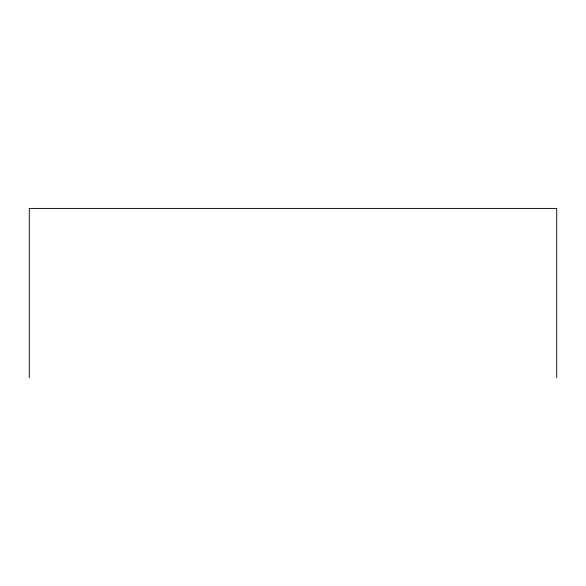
<?xml version="1.0" encoding="UTF-8"?>
<svg xmlns="http://www.w3.org/2000/svg" width="586" height="586" viewBox="0 0 586 586"><rect width="100%" height="100%" fill="white"/><g stroke="black" fill="none" stroke-linecap="round" stroke-linejoin="round"><path stroke-width="0.88" d="M556.7 377.582L556.7 208.418L29.3 208.418L29.3 377.582"/></g></svg>
